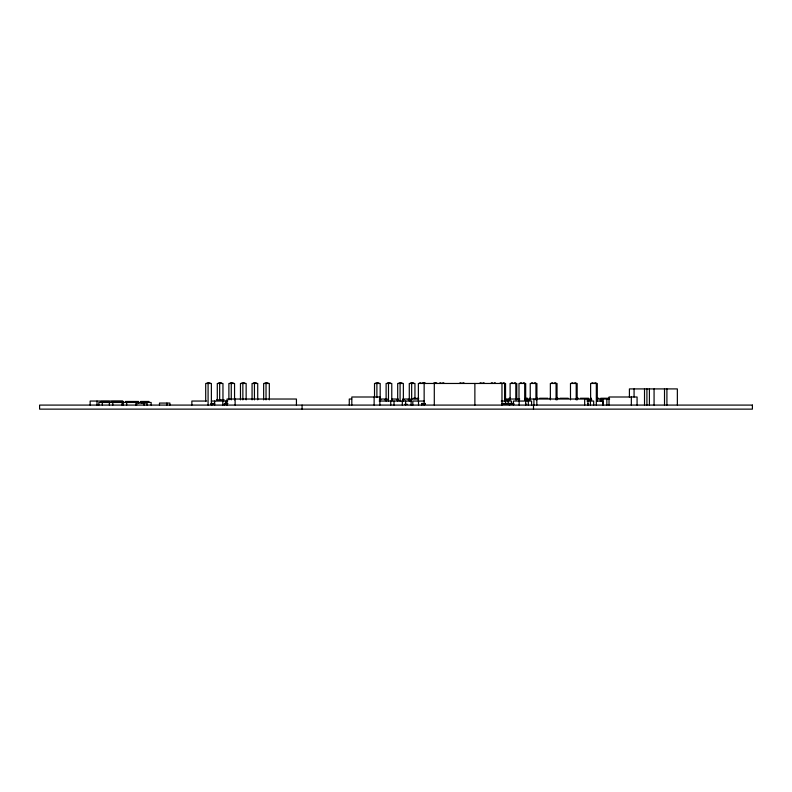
<?xml version="1.0" encoding="UTF-8"?>
<svg xmlns="http://www.w3.org/2000/svg" width="792" height="792" viewBox="0 0 792 792"><rect width="100%" height="100%" fill="white"/><g stroke="black" fill="none" stroke-linecap="round" stroke-linejoin="round"><path stroke-width="1.19" d="M421.78 405.088L421.78 403.475L425.472 403.475M224.433 405.088L224.433 403.475L227.918 403.475M587.555 405.088L588.317 404.286L587.555 403.475M525.462 405.088L526.225 404.286L525.462 403.475M212.078 403.534L211.375 404.286L211.949 404.989M207.118 382.863L208.316 382.863M208.761 382.863L209.959 382.863M218.711 382.863L219.909 382.863M220.354 382.863L221.552 382.863M230.294 382.863L231.492 382.863M231.937 382.863L233.135 382.863M241.887 382.863L243.085 382.863M243.53 382.863L244.728 382.863M253.47 382.863L254.668 382.863M255.123 382.863L256.311 382.863M265.063 382.863L266.26 382.863M266.706 382.863L267.904 382.863M375.933 382.863L377.131 382.863M377.576 382.863L378.774 382.863M387.516 382.863L388.714 382.863M389.159 382.863L390.357 382.863M399.109 382.863L400.307 382.863M400.752 382.863L401.95 382.863M410.702 382.863L411.899 382.863M412.345 382.863L413.543 382.863M419.671 382.863L420.889 382.863M422.284 382.863L423.74 382.863M423.928 382.863L425.126 382.863M433.877 382.863L435.075 382.863M435.521 382.863L436.719 382.863M439.798 382.863L441.015 382.863M442.649 382.863L443.867 382.863M459.924 382.863L461.132 382.863M462.775 382.863L463.993 382.863M480.051 382.863L481.259 382.863M482.902 382.863L484.12 382.863M491.288 382.863L492.505 382.863M494.139 382.863L495.356 382.863M500.178 382.863L501.385 382.863M503.029 382.863L504.247 382.863M511.414 382.863L512.632 382.863M514.265 382.863L515.483 382.863M520.304 382.863L521.512 382.863M523.156 382.863L524.363 382.863M531.541 382.863L532.749 382.863M534.392 382.863L535.61 382.863M551.668 382.863L552.875 382.863M554.519 382.863L555.736 382.863M571.794 382.863L573.002 382.863M574.646 382.863L575.853 382.863M591.911 382.863L593.129 382.863M594.772 382.863L595.98 382.863M413.335 398.247L415.919 398.247M417.087 398.247L418.681 398.247M509.127 398.247L510.454 398.247M525.353 398.247L527.551 398.247M529.472 398.247L530.303 398.247M536.392 398.247L537.728 398.247M539.649 398.247L547.886 398.247M549.826 398.247L550.658 398.247M556.231 398.247L558.073 398.247M559.984 398.247L568.25 398.247M577.091 398.247L578.427 398.247M580.348 398.247L588.604 398.247M590.525 398.247L591.357 398.247M596.574 398.247L598.772 398.247M600.692 398.247L608.949 398.247M351.717 399.029L349.272 399.029L349.272 405.088M379.457 399.029L387.288 399.029M391.723 399.029L398.327 399.029M402.762 399.029L410.117 399.029M418.671 399.029L411.117 399.029L411.117 405.088M504.553 399.029L519.691 399.029M525.343 399.029L591.357 399.029M596.564 399.029L609.642 399.029M216.553 399.831L220.146 399.831M220.612 399.831L224.195 399.831M379.427 399.831L380.932 399.831M384.872 399.831L387.08 399.831M391.505 399.831L392.515 399.831M396.455 399.831L398.059 399.831M402.504 399.831L404.108 399.831M408.177 399.831L409.781 399.831M504.702 399.831L509.84 399.831M525.314 399.831L529.729 399.831M587.07 399.831L591.822 399.831M122.671 401.049L90.139 401.049L90.139 405.088M206.742 401.049L191.862 401.049L191.862 405.088M211.355 401.049L227.73 401.049M379.2 401.049L411.612 401.049M424.086 401.049L412.81 401.049L412.81 405.088M501.247 401.049L511.454 401.049L511.454 403.069M525.621 401.049L531.581 401.049L531.581 405.088M586.991 401.049L593.673 401.049L593.673 405.088M597.138 401.049L602.851 401.049L602.851 405.088M100.93 401.455L109.484 401.455M111.434 401.455L123.364 401.455M125.314 401.455L138.58 401.455M140.53 401.455L149.084 401.455M211.038 403.475L214.662 403.475M501.9 403.475L513.859 403.475M210.603 404.286L213.018 404.286M223.997 404.286L227.482 404.286M404.811 404.286L407.246 404.286M421.502 404.286L425.205 404.286M501.633 404.286L513.958 404.286M421.78 403.475L422.047 404.286M677.358 405.088L677.358 388.912L629.412 388.912L629.412 397M666.913 388.912L666.913 405.088M664.518 388.912L664.518 405.088M654.073 388.912L654.073 405.088M649.41 388.912L649.41 405.088M646.916 388.912L646.916 405.088M644.52 388.912L644.52 405.088M637.085 405.088L637.075 397L609.018 397L609.018 405.088M634.075 388.912L634.075 397M631.333 397L631.333 405.088M606.85 399.029L606.85 405.088M603.078 399.029L603.078 405.088M601.078 399.029L601.078 401.455M600.395 399.029L600.395 401.455M597.287 401.049L597.287 383.467L590.614 383.467L590.614 399.881M596.327 383.467L596.327 405.088M590.416 401.049L590.416 405.088M587.941 399.029L587.941 405.088M584.684 399.029L584.684 405.088M577.16 399.881L577.16 383.467L570.487 383.467L570.487 399.881M576.2 383.467L576.2 399.881M557.033 399.881L557.033 383.467L550.361 383.467L550.361 399.881M556.073 383.467L556.073 399.881M536.907 399.881L536.907 383.467L530.244 383.467L530.244 399.881M536.827 399.029L536.827 405.088M535.946 383.467L535.946 399.881M533.927 399.029L533.927 405.088M533.501 405.088L533.501 409.137M528.313 401.049L528.313 405.088M525.67 405.088L525.67 383.467L518.998 383.467L518.998 401.049M524.71 383.467L524.71 401.049L513.434 401.049L513.434 405.088M519.146 401.049L519.146 405.088M516.78 399.881L516.78 383.467L510.117 383.467L510.117 399.881M515.82 383.467L515.82 399.881M508.187 401.049L508.187 403.069M505.543 403.069L505.543 383.467L418.374 383.467L418.374 401.049M504.583 383.467L504.583 401.049M501.97 383.467L501.97 405.088M474.873 383.467L474.873 405.088M434.293 383.467L434.293 405.088M424.146 383.467L424.146 405.088M418.513 401.049L418.513 405.088M414.949 398.703L414.949 383.467L409.286 383.467L409.286 401.049M411.662 383.467L411.662 399.881M405.613 401.049L405.613 405.088M403.366 401.049L403.366 383.467L397.693 383.467L397.693 401.049M402.326 401.049L402.326 405.088M400.079 383.467L400.079 401.049M394.03 401.049L394.03 405.088M391.773 401.049L391.773 383.467L386.11 383.467L386.11 401.049M390.743 401.049L390.743 405.088M388.486 383.467L388.486 401.049M380.18 401.049L380.18 383.467L374.517 383.467L374.517 397.534M379.873 405.088L379.873 397L351.816 397L351.816 405.088M376.893 383.467L376.893 397.534M374.131 397L374.131 405.088M302.079 405.088L302.079 409.137M296.436 405.088L296.436 399.029L227.007 399.029L227.007 405.088M269.32 399.881L269.32 383.467L263.647 383.467L263.647 399.881M266.033 383.467L266.033 399.881M257.727 399.881L257.727 383.467L252.064 383.467L252.064 399.881M254.44 383.467L254.44 399.881M246.144 399.881L246.144 383.467L240.471 383.467L240.471 399.881M242.857 383.467L242.857 399.881M235.115 399.029L235.115 405.088M234.551 399.881L234.551 383.467L228.888 383.467L228.888 399.881M231.264 383.467L231.264 399.881M226.264 401.049L226.264 403.069M226.076 401.049L226.076 403.069M222.958 399.881L222.958 383.467L217.295 383.467L217.295 399.881M222.79 401.049L222.79 405.088M219.671 383.467L219.671 399.881M214.672 401.049L214.672 405.088M211.375 405.088L211.375 383.467L205.702 383.467L205.702 401.049M208.088 383.467L208.088 405.088M169.914 405.088L169.914 403.069L159.489 403.069L159.489 405.088M166.924 403.069L166.924 405.088M151.153 405.088L151.153 402.465L98.861 402.465L98.861 405.088M147.084 405.088L147.084 403.069L136.669 403.069L136.669 405.088M144.104 403.069L144.104 405.088M141.897 402.465L141.897 403.069M138.461 402.465L138.461 403.069M135.937 402.465L135.937 405.088M126.69 402.465L126.69 405.088M123.255 402.465L123.255 405.088M122.057 402.465L122.057 405.088M112.801 402.465L112.801 405.088M109.375 402.465L109.375 405.088M102.297 402.465L102.297 405.088M97.01 401.049L97.01 405.088M509.484 403.475L508.721 404.286L509.484 405.088L510.246 404.286L509.484 403.475M752.4 405.088L39.6 405.088L39.6 409.137L752.4 409.137L752.4 405.088"/></g></svg>
